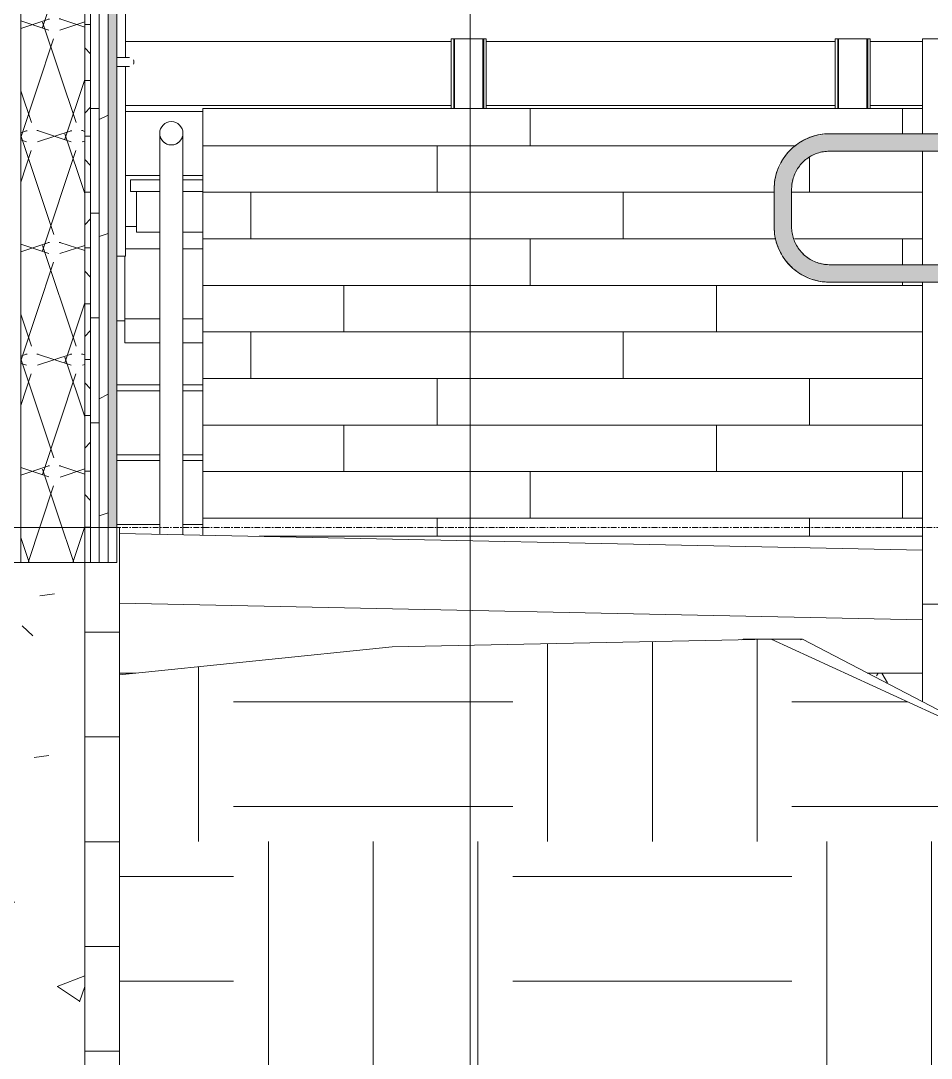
# Model space of a CAD drawing. Header units: inches. Extents: x 9661 to 16490, y -393 to 647.
# Drawn here: x 12081.7 to 12159.9, y -45.6 to 43.5 of the extents above; entities that cross this region are included whole.
import ezdxf

# ---------------------------------------------------------------- set-up
doc = ezdxf.new("R2010")
doc.units = ezdxf.units.IN
doc.header["$MEASUREMENT"] = 0
doc.linetypes.add('Grid Line 1_2_', pattern=[0.875, 0.5, -0.125, 0.125, -0.125])
for name, color, linetype, lineweight in [('0-1', 7, 'Continuous', 5), ('A-DOOR-4', 7, 'Continuous', 9), ('A-DOOR-5', 55, 'Continuous', 9), ('A-FLOR-4', 55, 'Continuous', 9), ('A-FLOR-HRAL-1', 7, 'Continuous', 9), ('A-FLOR-HRAL-2', 55, 'Continuous', 9), ('A-FLOR-LEVL-1', 51, 'Grid Line 1_2_', 9), ('A-GENM-1', 55, 'Continuous', 9), ('A-GLAZ-CURT-1', 55, 'Continuous', 9), ('A-GLAZ-CWMG-1', 55, 'Continuous', 9), ('A-WALL-11', 113, 'Continuous', 9), ('A-WALL-5', 55, 'Continuous', 9), ('A-WALL-8', 13, 'Continuous', 13), ('A-WALL-PATT-1', 55, 'Continuous', 9), ('A-WALL-PATT-2', 45, 'Continuous', 9), ('C-TOPO', 7, 'Continuous', 9), ('C-TOPO-1', 45, 'Continuous', 9), ('C-TOPO-2', 55, 'Continuous', 9), ('G-ANNO-SYMB', 111, 'Continuous', 9), ('Q-SPCQ-1', 55, 'Continuous', 9), ('S-FNDN-2', 7, 'Continuous', 9), ('S-FNDN-5', 32, 'Continuous', 9), ('S-STRS-2', 55, 'Continuous', 9)]:
    doc.layers.add(name, color=color, linetype=linetype, lineweight=lineweight)
pattern_1 = [(50, (10995.947, 72), (27.5427, -2.4099), [2.88, -31.68]), (355, (10995.947, 72), (-5.32784, 28.88427), [2.304, -25.344]), (100.451, (10998.243, 71.8), (22.2153, 26.4739), [2.448, -26.924]), (46.184, (10995.947, 79.68), (40.9819, -6.3564), [4.32, -47.52]), (96.636, (10999.363, 79.15), (35.8907, 37.4062), [3.671, -40.386]), (351.184, (10995.947, 79.68), (35.891, 37.4062), [3.456, -38.016]), (21, (10999.787, 77.76), (22.92104, -15.46073), [2.88, -31.68]), (326, (10999.787, 77.76), (9.3435, 27.84574), [2.304, -25.344]), (71.451, (11001.697, 76.472), (32.26477, 12.3844), [2.448, -26.924]), (37.5, (10995.947, 72), (0.466855, 12.78271), [1.267, -23.77, 1.267, -24.461, -25.44]), (37.5, (10995.947, 72), (0.466855, 12.78271), [-50.765, 1.267, -24.173]), (7.5, (10995.947, 72), (10.10159, 15.14509), [1.267, -13.402, 1.267, -23.194, -9.696]), (7.5, (10995.947, 72), (10.10159, 15.14509), [-39.13, 1.267, -8.429]), (327.5, (10987.384, 72), (20.49916, -0.86578), [1.267, -8.333, 1.267, -28.685, -39.744]), (327.5, (10987.384, 72), (20.49916, -0.86578), [-39.552, 1.267, -38.477]), (317.5, (10983.544, 72), (22.39478, 3.8443), [1.267, -11.213, 1.267, -18.624, -28.224]), (317.5, (10983.544, 72), (22.39478, 3.8443), [-32.371, 1.267, -26.957])]
pattern_2 = [(0, (10995.947, 72), (15.36, 3.84), [1.267, -10.253, 1.267, -10.253, -61.44]), (0, (10995.947, 72), (15.36, 3.84), [-23.04, 1.267, -21.773, 1.267, -10.253, -26.88]), (0, (10995.947, 72), (15.36, 3.84), [-57.6, 1.267, -6.413, 1.267, -17.933]), (120, (11001.707, 73.92), (-11.005538, 11.38215), [1.267, -10.253, 1.267, -10.253, -61.44]), (120, (11001.707, 73.92), (-11.005538, 11.38215), [-23.04, 1.267, -21.773, 1.267, -10.253, -26.88]), (120, (11001.707, 73.92), (-11.005538, 11.38215), [-57.6, 1.267, -6.413, 1.267, -17.933]), (240, (11003.627, 81.6), (-4.354462, -15.22215), [1.267, -10.253, 1.267, -10.253, -61.44]), (240, (11003.627, 81.6), (-4.354462, -15.22215), [-23.04, 1.267, -21.773, 1.267, -10.253, -26.88]), (240, (11003.627, 81.6), (-4.354462, -15.22215), [-57.6, 1.267, -6.413, 1.267, -17.933])]
pattern_3 = [(0, (10995.947, 72), (0, 9), []), (90, (10995.947, 72), (-9, 6e-16), [])]
pattern_4 = [(0, (12157.464, 0.8), (0, 4), []), (90, (12157.464, 0.8), (-8, 8), [4, -28]), (90, (12173.464, 4.8), (-8, 8), [4, -28])]

# ---------------------------------------------------------------- blocks, each defined once
blk = doc.blocks.new('CTR  - Topography_rvt-1-BUILDING SECTION - EAST_WEST - LOOKING NORTH')
at = {"layer": 'C-TOPO-1'}
h = blk.add_hatch(dxfattribs=at)
h.set_pattern_fill('FP_12', color=256, style=0, pattern_type=2)
h.set_pattern_definition([(0, (10995.947, 72), (24, 24), [24, -24]), (0, (10995.947, 81), (24, 24), [24, -24]), (0, (10995.947, 90), (24, 24), [24, -24]), (90, (10998.947, 93), (-24, 24), [24, -24]), (90, (11007.947, 93), (-24, 24), [24, -24]), (90, (11016.947, 93), (-24, 24), [24, -24])])
h.paths.add_polyline_path([(12122.395, -238.731), (12268.834, -238.731), (12268.834, -45.6), (12268.703, -45.6), (12245.034, -43.315), (12198.099, -39.6), (12168.687, -19.906), (12146.171, -9.6), (12113.622, -10.242), (12090.189, -12.643), (12090.189, -158), (12095.189, -158.034), (12101.101, -161.447), (12105.689, -168), (12105.689, -180), (12097.189, -180), (12097.189, -182), (12090.189, -182), (12090.189, -238.731), (12105.441, -238.731)], flags=0)
h.paths.add_polyline_path([(12100.049, -177.087), (12100.939, -177.087), (12101.741, -176.701), (12102.296, -176.005), (12102.494, -175.137), (12102.296, -174.27), (12101.741, -173.574), (12100.939, -173.188), (12100.049, -173.188), (12099.247, -173.574), (12098.692, -174.27), (12098.494, -175.137), (12098.692, -176.005), (12099.247, -176.701)], flags=0)
at = {"layer": 'C-TOPO'}
for p, q in [((12113.622, -10.242), (12146.171, -9.6)), ((12146.171, -9.6), (12168.687, -19.906)), ((12090.189, -12.643), (12113.622, -10.242))]:
    blk.add_line(p, q, dxfattribs=at)
at = {"layer": 'C-TOPO-2'}
for p, q in [((12113.621, -10.242), (12146.172, -9.6)), ((12143.623, -9.65), (12143.789, -9.6)), ((12146.172, -9.6), (12143.789, -9.6)), ((12168.688, -19.906), (12146.172, -9.6)), ((12148.864, -9.6), (12146.172, -9.6)), ((12148.697, -9.646), (12148.864, -9.6)), ((12148.864, -9.6), (12148.741, -9.6)), ((12148.864, -9.6), (12168.688, -19.906)), ((12113.621, -10.242), (12090.19, -12.643))]:
    blk.add_line(p, q, dxfattribs=at)
blk = doc.blocks.new('CTR - 1st Phase - Structure_rvt-1-BUILDING SECTION - EAST_WEST - LOOKING NORTH')
at = {"layer": 'A-WALL-PATT-1'}
h = blk.add_hatch(dxfattribs=at)
h.set_pattern_fill('FP_3', color=256, style=0, pattern_type=2)
h.set_pattern_definition(pattern_2)
h.paths.add_polyline_path([(12090.189, -12.643), (12091.586, -12.5), (12090.189, -12.5)], flags=0)
h = blk.add_hatch(dxfattribs=at)
h.set_pattern_fill('FP_3', color=256, style=0, pattern_type=2)
h.set_pattern_definition(pattern_2)
h.paths.add_polyline_path([(12159.189, -14.968), (12159.189, -12.5), (12154.442, -12.5), (12155.985, -13.302)], flags=0)
at = {"layer": 'A-WALL-PATT-2'}
h = blk.add_hatch(dxfattribs=at)
h.set_pattern_fill('FP_21', color=256, style=0, pattern_type=2)
h.set_pattern_definition(pattern_1)
h.paths.add_polyline_path([(12087.189, -168), (12087.189, -3), (12081.189, -3), (12081.189, -15), (12077.189, -15), (12077.189, -168), (12082.963, -168)], flags=0)
at = {"layer": 'A-WALL-5'}
for p, q in [((12091.586, -12.5), (12090.189, -12.5)), ((12159.189, -12.5), (12154.442, -12.5)), ((12159.189, -12.5), (12159.189, -14.968))]:
    blk.add_line(p, q, dxfattribs=at)
at = {"layer": 'S-FNDN-2'}
for p, q in [((12087.189, 0), (12081.189, 0)), ((12087.189, -168), (12087.189, 0))]:
    blk.add_line(p, q, dxfattribs=at)
blk = doc.blocks.new('gas_meter_manifold_5854 - Plumbing Gas Meter 3d Manifolded-2102305-BUILDING SECTION - EAST_WEST - LOOKING NORTH')
at = {"layer": 'A-GENM-1'}
for p, q in [((12093.631, 33.875), (12093.631, -0.572)), ((12095.631, -0.613), (12095.631, 33.875))]:
    blk.add_line(p, q, dxfattribs=at)
for start, end in [(90, 270), (270, 90)]:
    blk.add_arc((12094.631, 33.875), 1, start, end, dxfattribs=at)
for points in [[(12093.631, 33.875), (12093.631, 33.811), (12093.637, 33.747), (12093.649, 33.683)], [(12095.612, 33.683), (12095.625, 33.747), (12095.631, 33.811), (12095.631, 33.875)], [(12093.943, 33.149), (12093.956, 33.136), (12093.985, 33.111), (12094.03, 33.075), (12094.078, 33.041), (12094.112, 33.02), (12094.13, 33.009)], [(12095.132, 33.009), (12095.149, 33.02), (12095.183, 33.041), (12095.232, 33.075), (12095.277, 33.111), (12095.305, 33.136), (12095.319, 33.149)]]:
    blk.add_open_spline(points, degree=3, dxfattribs=at)
for points, knots in [([(12093.677, 33.575), (12093.685, 33.548), (12093.704, 33.495), (12093.728, 33.443), (12093.741, 33.418)], [0.224092, 0.224092, 0.224092, 0.224092, 0.2857143, 0.3456524, 0.3456524, 0.3456524, 0.3456524]), ([(12093.725, 33.45), (12093.724, 33.453), (12093.714, 33.475), (12093.705, 33.497), (12093.697, 33.516)], [0.67975318, 0.67975318, 0.67975318, 0.67975318, 0.6875, 0.7309417, 0.7309417, 0.7309417, 0.7309417]), ([(12093.827, 33.279), (12093.821, 33.287), (12093.806, 33.309), (12093.791, 33.331), (12093.783, 33.345)], [0.54233615, 0.54233615, 0.54233615, 0.54233615, 0.5625, 0.59620841, 0.59620841, 0.59620841, 0.59620841]), ([(12093.803, 33.315), (12093.812, 33.3), (12093.833, 33.271), (12093.862, 33.235), (12093.88, 33.214), (12093.887, 33.207)], [0.42857143, 0.42857143, 0.42857143, 0.42857143, 0.46428571, 0.5, 0.51997762, 0.51997762, 0.51997762, 0.51997762]), ([(12095.375, 33.207), (12095.381, 33.214), (12095.412, 33.249), (12095.439, 33.285), (12095.459, 33.315)], [0.48002238, 0.48002238, 0.48002238, 0.48002238, 0.5, 0.57142857, 0.57142857, 0.57142857, 0.57142857]), ([(12095.479, 33.345), (12095.47, 33.331), (12095.456, 33.309), (12095.44, 33.287), (12095.434, 33.279)], [0.40379159, 0.40379159, 0.40379159, 0.40379159, 0.4375, 0.45766385, 0.45766385, 0.45766385, 0.45766385]), ([(12095.52, 33.418), (12095.533, 33.443), (12095.557, 33.495), (12095.576, 33.548), (12095.585, 33.575)], [0.6543476, 0.6543476, 0.6543476, 0.6543476, 0.7142857, 0.775908, 0.775908, 0.775908, 0.775908]), ([(12095.564, 33.516), (12095.557, 33.497), (12095.548, 33.475), (12095.538, 33.453), (12095.536, 33.45)], [0.2690583, 0.2690583, 0.2690583, 0.2690583, 0.3125, 0.32024682, 0.32024682, 0.32024682, 0.32024682])]:
    blk.add_open_spline(points, degree=3, knots=knots, dxfattribs=at)
blk = doc.blocks.new('Plumbing Gas Meter 3d single - Plumbing Gas Meter 3d single-2101173-BUILDING SECTION - EAST_WEST - LOOKING NORTH')
at = {"layer": 'Q-SPCQ-1'}
for p, q in [((12091.131, 29.875), (12091.131, 28.875)), ((12091.131, 29.875), (12092.131, 29.875)), ((12092.131, 29.875), (12093.631, 29.875)), ((12095.631, 29.875), (12097.131, 29.875)), ((12097.131, 29.875), (12097.34, 29.875)), ((12092.131, 28.875), (12091.131, 28.875)), ((12091.631, 28.875), (12091.631, 25.379)), ((12093.631, 28.875), (12092.131, 28.875)), ((12097.131, 28.875), (12095.631, 28.875)), ((12097.34, 28.875), (12097.131, 28.875)), ((12091.631, 25.875), (12090.689, 25.875)), ((12093.631, 25.379), (12091.631, 25.379)), ((12097.339, 25.379), (12095.631, 25.379)), ((12090.631, 17.933), (12090.631, 23.312)), ((12090.689, 23.933), (12093.631, 23.933)), ((12095.631, 23.933), (12097.339, 23.933)), ((12090.631, 15.875), (12090.631, 17.933)), ((12090.631, 17.933), (12093.631, 17.933)), ((12095.631, 17.933), (12097.339, 17.933)), ((12090.631, 15.875), (12093.631, 15.875)), ((12095.631, 15.875), (12097.339, 15.875))]:
    blk.add_line(p, q, dxfattribs=at)
blk = doc.blocks.new('V-Series_EWC4_SPVU_RFA_2015 - 1ST FLOOR-V75-BUILDING SECTION - EAST_WEST - LOOKING NORTH')
at = {"layer": 'A-GENM-1'}
for p, q in [((12090.689, 68.312), (12089.939, 68.312)), ((12090.689, 68.312), (12090.689, 40.382)), ((12090.689, 39.618), (12090.689, 23.312)), ((12090.689, 23.312), (12089.939, 23.312))]:
    blk.add_line(p, q, dxfattribs=at)
blk = doc.blocks.new('Horizontal_Siding - Horizontal_Siding-2852725-BUILDING SECTION - EAST_WEST - LOOKING NORTH')
at = {"layer": 'A-GLAZ-CURT-1'}
for p, q in [((12093.634, 5.75), (12089.939, 5.75)), ((12097.339, 5.75), (12095.628, 5.75)), ((12089.939, 0.25), (12093.631, 0.25)), ((12095.63, 0.25), (12097.339, 0.25))]:
    blk.add_line(p, q, dxfattribs=at)
blk = doc.blocks.new('Horizontal_Siding - Horizontal_Siding-V80-BUILDING SECTION - EAST_WEST - LOOKING NORTH')
at = {"layer": 'A-GLAZ-CURT-1'}
for p, q in [((12093.636, 11.75), (12089.939, 11.75)), ((12097.339, 11.75), (12095.626, 11.75)), ((12089.939, 6.25), (12093.634, 6.25)), ((12095.628, 6.25), (12097.339, 6.25))]:
    blk.add_line(p, q, dxfattribs=at)
blk = doc.blocks.new('Horizontal_Siding - Horizontal_Siding-V81-BUILDING SECTION - EAST_WEST - LOOKING NORTH')
at = {"layer": 'A-GLAZ-CURT-1'}
for p, q in [((12090.631, 17.75), (12089.939, 17.75)), ((12089.939, 12.25), (12093.636, 12.25)), ((12095.625, 12.25), (12097.339, 12.25))]:
    blk.add_line(p, q, dxfattribs=at)
blk = doc.blocks.new('Horizontal_Siding - Horizontal_Siding-V82-BUILDING SECTION - EAST_WEST - LOOKING NORTH')
at = {"layer": 'A-GLAZ-CURT-1'}
for p, q in [((12097.339, 35.75), (12090.689, 35.75)), ((12090.689, 30.25), (12093.631, 30.25)), ((12095.631, 30.25), (12097.339, 30.25))]:
    blk.add_line(p, q, dxfattribs=at)
blk = doc.blocks.new('Horizontal_Siding - Horizontal_Siding-2852726-BUILDING SECTION - EAST_WEST - LOOKING NORTH')
at = {"layer": 'A-GLAZ-CURT-1'}
for p, q in [((12159.189, 41.75), (12154.687, 41.75)), ((12154.689, 36.25), (12159.189, 36.25))]:
    blk.add_line(p, q, dxfattribs=at)
blk = doc.blocks.new('Horizontal_Siding - Horizontal_Siding-V83-BUILDING SECTION - EAST_WEST - LOOKING NORTH')
at = {"layer": 'A-GLAZ-CURT-1'}
for p, q in [((12151.689, 41.75), (12121.687, 41.75)), ((12121.689, 36.25), (12151.691, 36.25))]:
    blk.add_line(p, q, dxfattribs=at)
blk = doc.blocks.new('Horizontal_Siding - Horizontal_Siding-V84-BUILDING SECTION - EAST_WEST - LOOKING NORTH')
at = {"layer": 'A-GLAZ-CURT-1'}
for p, q in [((12118.689, 41.75), (12090.689, 41.75)), ((12090.689, 36.25), (12118.691, 36.25))]:
    blk.add_line(p, q, dxfattribs=at)
blk = doc.blocks.new('Rectangular Mullion - RAILING POST-2669756-BUILDING SECTION - EAST_WEST - LOOKING NORTH')
at = {"layer": 'A-GLAZ-CWMG-1'}
for p, q in [((12151.689, 42), (12151.9, 42)), ((12151.689, 42), (12151.689, 36)), ((12151.9, 36), (12151.9, 42)), ((12151.9, 42), (12151.964, 42)), ((12151.9, 42), (12151.9, 36)), ((12151.964, 42), (12154.414, 42)), ((12151.964, 42), (12151.964, 36)), ((12154.414, 42), (12154.479, 42)), ((12154.414, 42), (12154.414, 36)), ((12154.479, 42), (12154.479, 36)), ((12154.479, 42), (12154.689, 42)), ((12154.479, 42), (12154.479, 36)), ((12154.689, 42), (12154.689, 36))]:
    blk.add_line(p, q, dxfattribs=at)
blk = doc.blocks.new('Rectangular Mullion - RAILING POST-V108-BUILDING SECTION - EAST_WEST - LOOKING NORTH')
at = {"layer": 'A-GLAZ-CWMG-1'}
blk.add_line((12159.189, 0), (12159.189, -1.938), dxfattribs=at)
blk = doc.blocks.new('Rectangular Mullion - RAILING POST-V109-BUILDING SECTION - EAST_WEST - LOOKING NORTH')
at = {"layer": 'A-GLAZ-CWMG-1'}
blk.add_line((12159.189, 6), (12159.189, 0), dxfattribs=at)
blk = doc.blocks.new('Rectangular Mullion - RAILING POST-V110-BUILDING SECTION - EAST_WEST - LOOKING NORTH')
at = {"layer": 'A-GLAZ-CWMG-1'}
for p, q in [((12159.189, 24), (12159.189, 22.585)), ((12159.189, 21.085), (12159.189, 18))]:
    blk.add_line(p, q, dxfattribs=at)
blk = doc.blocks.new('Rectangular Mullion - RAILING POST-V111-BUILDING SECTION - EAST_WEST - LOOKING NORTH')
at = {"layer": 'A-GLAZ-CWMG-1'}
for p, q in [((12159.189, 36), (12159.189, 33.835)), ((12159.189, 32.335), (12159.189, 30))]:
    blk.add_line(p, q, dxfattribs=at)
blk = doc.blocks.new('Rectangular Mullion - RAILING POST-V112-BUILDING SECTION - EAST_WEST - LOOKING NORTH')
at = {"layer": 'A-GLAZ-CWMG-1'}
for p, q in [((12159.189, 42), (12162.189, 42)), ((12159.189, 42), (12159.189, 36)), ((12162.189, 41.75), (12162.189, 42))]:
    blk.add_line(p, q, dxfattribs=at)
blk = doc.blocks.new('Railing - 1_-2850778-BUILDING SECTION - EAST_WEST - LOOKING NORTH')
at = {"layer": 'A-FLOR-HRAL-2'}
for p, q in [((12161.689, 38.708), (12161.689, 33.835)), ((12161.702, 38.708), (12161.702, 38.708)), ((12162.689, 33.909), (12162.689, 38.162)), ((12161.689, 32.335), (12161.689, 22.585)), ((12162.689, 27.909), (12162.689, 32.162)), ((12148.834, 31.324), (12148.892, 31.383)), ((12162.689, 21.909), (12162.689, 26.744)), ((12148.95, 23.479), (12148.891, 23.538)), ((12161.689, 21.085), (12161.689, -6.571)), ((12162.689, 15.909), (12162.689, 20.744)), ((12162.689, 9.909), (12162.689, 14.744)), ((12162.689, 3.909), (12162.689, 8.744)), ((12162.689, -6.571), (12162.689, 2.744))]:
    blk.add_line(p, q, dxfattribs=at)
at = {"layer": 'A-FLOR-HRAL-2', "flags": 128}
for points in [[(12151.189, 33.835), (12150.999, 33.831), (12150.81, 33.82), (12150.621, 33.801), (12150.433, 33.774), (12150.246, 33.74), (12150.06, 33.699), (12149.877, 33.65), (12149.695, 33.594), (12149.516, 33.53), (12149.34, 33.46), (12149.166, 33.382), (12148.996, 33.298), (12148.829, 33.207), (12148.666, 33.109), (12148.507, 33.005), (12148.353, 32.895), (12148.203, 32.778), (12148.057, 32.656), (12147.917, 32.528), (12147.782, 32.394), (12147.652, 32.255), (12147.528, 32.111), (12147.41, 31.962), (12147.298, 31.809), (12147.192, 31.651), (12147.093, 31.489), (12147, 31.324), (12146.914, 31.154), (12146.835, 30.982), (12146.762, 30.806), (12146.697, 30.628), (12146.639, 30.447), (12146.588, 30.264), (12146.545, 30.079), (12146.509, 29.892), (12146.48, 29.704), (12146.459, 29.516), (12146.446, 29.326), (12146.44, 29.136), (12146.439, 29.085)], [(12146.439, 25.835), (12146.443, 25.645), (12146.455, 25.455), (12146.474, 25.266), (12146.5, 25.078), (12146.534, 24.891), (12146.576, 24.706), (12146.624, 24.522), (12146.681, 24.341), (12146.744, 24.162), (12146.814, 23.985), (12146.892, 23.812), (12146.976, 23.641), (12147.067, 23.475), (12147.165, 23.312), (12147.269, 23.153), (12147.379, 22.998)], [(12147.394, 22.979), (12147.496, 22.848), (12147.618, 22.703), (12147.746, 22.562), (12147.88, 22.427), (12148.019, 22.298), (12148.163, 22.174), (12148.312, 22.056), (12148.465, 21.944), (12148.623, 21.838), (12148.785, 21.738), (12148.951, 21.646), (12149.12, 21.559), (12149.293, 21.48), (12149.468, 21.408), (12149.647, 21.342), (12149.827, 21.284), (12150.011, 21.233), (12150.196, 21.19), (12150.382, 21.154), (12150.57, 21.125), (12150.759, 21.104), (12150.948, 21.091), (12151.138, 21.085), (12151.189, 21.085)]]:
    blk.add_lwpolyline(points, dxfattribs=at)
blk = doc.blocks.new('Railing - Railing-2850916-BUILDING SECTION - EAST_WEST - LOOKING NORTH')
blk.add_blockref('Railing - 1_-2850778-BUILDING SECTION - EAST_WEST - LOOKING NORTH', (0, 0))
blk = doc.blocks.new('Railing - 1_-V121-BUILDING SECTION - EAST_WEST - LOOKING NORTH')
at = {"layer": 'A-FLOR-HRAL-1'}
for points in [[(12161.702, -6.571), (12162.189, -6.571), (12162.189, 38.708), (12161.702, 38.708), (12161.702, -6.25)], [(12151.189, 32.335), (12161.702, 32.36), (12161.702, 33.835), (12151.189, 33.809), (12151.189, 32.36)], [(12147.839, 25.835), (12147.939, 25.835), (12147.914, 29.085), (12146.439, 29.085), (12146.465, 25.835), (12147.785, 25.835)], [(12151.189, 21.085), (12161.689, 21.11), (12161.689, 22.585), (12151.189, 22.559), (12151.189, 21.11)]]:
    blk.add_hatch(color=256, dxfattribs=at).paths.add_polyline_path(points, flags=0)
h = blk.add_hatch(color=256, dxfattribs=at)
h.paths.add_polyline_path([(12162.677, -6.571), (12162.668, 2.778), (12162.189, 3.475), (12162.189, -6.571), (12162.58, -6.571)], flags=0)
h.paths.add_polyline_path([(12162.189, 3.625), (12162.264, 3.732), (12162.432, 3.776), (12162.677, 3.917), (12162.668, 8.778), (12162.189, 9.475), (12162.189, 3.776)], flags=0)
h.paths.add_polyline_path([(12162.189, 9.625), (12162.268, 9.732), (12162.432, 9.776), (12162.677, 9.917), (12162.668, 14.778), (12162.189, 15.475), (12162.189, 9.776)], flags=0)
h.paths.add_polyline_path([(12162.189, 15.625), (12162.296, 15.733), (12162.432, 15.776), (12162.677, 15.917), (12162.639, 20.824), (12162.189, 21.475), (12162.189, 15.776)], flags=0)
h.paths.add_polyline_path([(12162.189, 21.625), (12162.264, 21.732), (12162.432, 21.776), (12162.677, 21.917), (12162.651, 26.803), (12162.189, 27.475), (12162.189, 21.776)], flags=0)
h.paths.add_polyline_path([(12162.189, 27.625), (12162.264, 27.732), (12162.432, 27.776), (12162.677, 27.917), (12162.664, 32.783), (12162.189, 33.475), (12162.189, 27.776)], flags=0)
h.paths.add_polyline_path([(12162.189, 33.625), (12162.264, 33.732), (12162.432, 33.776), (12162.677, 33.952), (12162.636, 38.224), (12162.405, 38.516), (12162.189, 38.689), (12162.189, 33.776)], flags=0)
h = blk.add_hatch(color=256, dxfattribs=at)
h.paths.add_polyline_path([(12146.571, 30.148), (12146.848, 30.898), (12146.635, 30.403), (12146.596, 30.245)], flags=0)
h.paths.add_polyline_path([(12147.384, 29.085), (12147.944, 29.107), (12148.223, 30.383), (12148.954, 31.425), (12150.038, 32.106), (12151.189, 32.36), (12151.189, 33.835), (12149.664, 33.579), (12149.095, 33.312), (12148.213, 32.77), (12147.828, 32.39), (12147.294, 31.78), (12146.957, 31.076), (12146.571, 30.143), (12146.465, 29.085), (12147.381, 29.085)], flags=0)
h = blk.add_hatch(color=256, dxfattribs=at)
h.paths.add_polyline_path([(12150.126, 21.217), (12149.442, 21.46), (12149.872, 21.28), (12150.029, 21.241)], flags=0)
h.paths.add_polyline_path([(12151.189, 21.085), (12151.167, 22.589), (12149.891, 22.869), (12148.849, 23.6), (12148.168, 24.684), (12147.914, 25.835), (12146.439, 25.835), (12146.704, 24.287), (12146.962, 23.74), (12147.504, 22.858), (12147.884, 22.473), (12148.494, 21.939), (12149.198, 21.602), (12150.132, 21.216), (12151.028, 21.11)], flags=0)
at = {"layer": 'A-FLOR-HRAL-2'}
for p, q in [((12161.689, -6.571), (12161.689, 38.708)), ((12162.189, 38.708), (12161.702, 38.708)), ((12162.689, 38.708), (12162.689, -6.571)), ((12151.189, 33.835), (12161.702, 33.835)), ((12161.702, 32.335), (12151.189, 32.335)), ((12146.439, 25.835), (12146.439, 29.085)), ((12147.939, 29.085), (12147.939, 25.835)), ((12151.189, 22.585), (12161.689, 22.585)), ((12161.689, 21.085), (12161.689, 22.585)), ((12161.689, 21.085), (12151.189, 21.085))]:
    blk.add_line(p, q, dxfattribs=at)
at = {"layer": 'A-FLOR-HRAL-2', "flags": 128}
for points in [[(12146.439, 29.085), (12146.443, 29.275), (12146.455, 29.464), (12146.474, 29.653), (12146.5, 29.842), (12146.534, 30.029), (12146.576, 30.214), (12146.624, 30.398), (12146.681, 30.579), (12146.744, 30.758), (12146.814, 30.935), (12146.892, 31.108), (12146.976, 31.278), (12147.067, 31.445), (12147.165, 31.608), (12147.269, 31.767), (12147.379, 31.921), (12147.496, 32.072), (12147.618, 32.217), (12147.746, 32.357), (12147.88, 32.492), (12148.019, 32.622), (12148.163, 32.746), (12148.312, 32.864), (12148.465, 32.976), (12148.623, 33.082), (12148.785, 33.181), (12148.951, 33.274), (12149.12, 33.36), (12149.293, 33.44), (12149.468, 33.512), (12149.647, 33.577), (12149.827, 33.635), (12150.011, 33.686), (12150.196, 33.73), (12150.382, 33.766), (12150.57, 33.794), (12150.759, 33.815), (12150.948, 33.829), (12151.138, 33.835), (12151.189, 33.835)], [(12151.189, 32.335), (12151.059, 32.332), (12150.93, 32.324), (12150.8, 32.311), (12150.672, 32.293), (12150.544, 32.27), (12150.417, 32.242), (12150.291, 32.208), (12150.167, 32.17), (12150.045, 32.126), (12149.924, 32.078), (12149.805, 32.025), (12149.689, 31.968), (12149.575, 31.905), (12149.463, 31.838), (12149.354, 31.767), (12149.249, 31.692), (12149.146, 31.612), (12149.046, 31.528), (12148.95, 31.441), (12148.858, 31.349), (12148.769, 31.254), (12148.684, 31.156), (12148.604, 31.054), (12148.527, 30.949), (12148.455, 30.841), (12148.387, 30.73), (12148.323, 30.617), (12148.264, 30.501), (12148.21, 30.383), (12148.16, 30.262), (12148.116, 30.14), (12148.076, 30.017), (12148.041, 29.891), (12148.011, 29.765), (12147.987, 29.637), (12147.967, 29.509), (12147.953, 29.38), (12147.944, 29.25), (12147.94, 29.12), (12147.939, 29.085)], [(12151.189, 21.085), (12150.999, 21.089), (12150.81, 21.1), (12150.621, 21.119), (12150.433, 21.145), (12150.246, 21.18), (12150.06, 21.221), (12149.877, 21.27), (12149.695, 21.326), (12149.516, 21.389), (12149.34, 21.46), (12149.166, 21.537), (12148.996, 21.622), (12148.829, 21.713), (12148.666, 21.81), (12148.507, 21.914), (12148.353, 22.025), (12148.203, 22.141), (12148.057, 22.264), (12147.917, 22.392), (12147.782, 22.525), (12147.652, 22.664), (12147.528, 22.808), (12147.41, 22.957), (12147.298, 23.111), (12147.192, 23.268), (12147.093, 23.43), (12147, 23.596), (12146.914, 23.765), (12146.835, 23.938), (12146.762, 24.114), (12146.697, 24.292), (12146.639, 24.473), (12146.588, 24.656), (12146.545, 24.841), (12146.509, 25.027), (12146.48, 25.215), (12146.459, 25.404), (12146.446, 25.594), (12146.44, 25.784), (12146.439, 25.835)], [(12147.939, 25.835), (12147.942, 25.705), (12147.95, 25.575), (12147.963, 25.446), (12147.981, 25.317), (12148.004, 25.189), (12148.033, 25.062), (12148.066, 24.937), (12148.104, 24.812), (12148.148, 24.69), (12148.196, 24.569), (12148.249, 24.451), (12148.307, 24.334), (12148.369, 24.22), (12148.436, 24.108), (12148.507, 24), (12148.583, 23.894), (12148.662, 23.791), (12148.746, 23.692), (12148.834, 23.596), (12148.925, 23.503), (12149.02, 23.415), (12149.119, 23.33), (12149.22, 23.249), (12149.325, 23.172), (12149.433, 23.1), (12149.544, 23.032), (12149.658, 22.968), (12149.773, 22.909), (12149.892, 22.855), (12150.012, 22.806), (12150.134, 22.761), (12150.258, 22.721), (12150.383, 22.686), (12150.509, 22.657), (12150.637, 22.632), (12150.766, 22.613), (12150.895, 22.598), (12151.024, 22.589), (12151.154, 22.585), (12151.189, 22.585)]]:
    blk.add_lwpolyline(points, dxfattribs=at)
blk = doc.blocks.new('Railing - Railing-2850923-BUILDING SECTION - EAST_WEST - LOOKING NORTH')
blk.add_blockref('Railing - 1_-V121-BUILDING SECTION - EAST_WEST - LOOKING NORTH', (0, 0))
blk = doc.blocks.new('STOREFRONT DOOR B - ALUM_ STILE W_ GLASS INSET-3358393-BUILDING SECTION - EAST_WEST - LOOKING NORTH')
at = {"layer": 'A-DOOR-5'}
for p, q in [((12090.435, 40.394), (12089.939, 40.394)), ((12089.939, 39.606), (12090.435, 39.606))]:
    blk.add_line(p, q, dxfattribs=at)
at = {"layer": 'A-DOOR-5', "flags": 128}
for points in [[(12091.026, 40.394), (12091.026, 40.394), (12091.024, 40.394), (12091.022, 40.394), (12091.018, 40.394), (12091.014, 40.394), (12091.009, 40.394), (12091.003, 40.394), (12090.996, 40.394), (12090.988, 40.394), (12090.979, 40.394), (12090.97, 40.394), (12090.959, 40.394), (12090.948, 40.394), (12090.936, 40.394), (12090.923, 40.394), (12090.909, 40.394), (12090.895, 40.394), (12090.879, 40.394), (12090.864, 40.394), (12090.847, 40.394), (12090.83, 40.394), (12090.812, 40.394), (12090.793, 40.394), (12090.774, 40.394), (12090.755, 40.394), (12090.734, 40.394), (12090.714, 40.394), (12090.693, 40.394), (12090.671, 40.394), (12090.649, 40.394), (12090.627, 40.394), (12090.605, 40.394), (12090.582, 40.394), (12090.559, 40.394), (12090.536, 40.394), (12090.512, 40.394), (12090.489, 40.394), (12090.465, 40.394), (12090.442, 40.394), (12090.435, 40.394)], [(12090.435, 39.606), (12090.459, 39.606), (12090.483, 39.606), (12090.506, 39.606), (12090.53, 39.606), (12090.553, 39.606), (12090.576, 39.606), (12090.599, 39.606), (12090.621, 39.606), (12090.643, 39.606), (12090.665, 39.606), (12090.687, 39.606), (12090.708, 39.606), (12090.729, 39.606), (12090.749, 39.606), (12090.769, 39.606), (12090.788, 39.606), (12090.807, 39.606), (12090.825, 39.606), (12090.842, 39.606), (12090.859, 39.606), (12090.875, 39.606), (12090.891, 39.606), (12090.905, 39.606), (12090.919, 39.606), (12090.932, 39.606), (12090.945, 39.606), (12090.956, 39.606), (12090.967, 39.606), (12090.977, 39.606), (12090.986, 39.606), (12090.994, 39.606), (12091.001, 39.606), (12091.008, 39.606), (12091.013, 39.606), (12091.017, 39.606), (12091.021, 39.606), (12091.024, 39.606), (12091.025, 39.606), (12091.026, 39.606)]]:
    blk.add_lwpolyline(points, dxfattribs=at)
at = {"layer": 'A-DOOR-5'}
for start, end in [(90, 97.22755), (0, 30), (262.77245, 270), (330, 0)]:
    blk.add_arc((12091.026, 40), 0.394, start, end, dxfattribs=at)

msp = doc.modelspace()

# ---------------------------------------------------------------- hatches: boundary and pattern name
at = {"layer": 'A-WALL-8'}
msp.add_hatch(color=256, dxfattribs=at).paths.add_polyline_path([(12089.9394, 0), (12089.9394, 227.625), (12089.1894, 227.625), (12089.1894, 0)], flags=0)
at = {"layer": 'A-WALL-PATT-1'}
h = msp.add_hatch(dxfattribs=at)
h.set_pattern_fill('FP_34', color=256, style=0, pattern_type=2)
h.set_pattern_definition(pattern_4)
h.paths.add_polyline_path([(12122.3949, -0.75), (12155.3394, -0.75), (12155.3394, 21.0848), (12151.0255, 21.1108), (12149.6652, 21.3407), (12148.9816, 21.6669), (12148.2267, 22.1432), (12147.5829, 22.7663), (12147.2778, 23.1672), (12146.6952, 24.3093), (12146.597, 24.669), (12146.5519, 24.967), (12146.4394, 26.0899), (12146.465, 29.2462), (12146.6952, 30.6091), (12147.0215, 31.2926), (12147.4978, 32.0475), (12148.1209, 32.6913), (12148.5218, 32.9965), (12149.6639, 33.579), (12150.0235, 33.6773), (12150.3869, 33.7289), (12151.1894, 33.8348), (12155.3394, 33.8348), (12155.3394, 36), (12097.3394, 36), (12097.3394, -0.649), (12102.6787, -0.75), (12113.6215, -0.75)], flags=0)
h.paths.add_polyline_path([(12151.1894, 22.5848), (12155.3394, 22.5848), (12155.3394, 32.3348), (12151.1096, 32.3189), (12149.8523, 32.025), (12148.8361, 31.3003), (12148.1658, 30.2232), (12147.9394, 29.0848), (12147.9701, 25.6805), (12148.2492, 24.4977), (12148.9739, 23.4815), (12149.9804, 22.8253), (12151.1672, 22.5892)], flags=0)
h = msp.add_hatch(dxfattribs=at)
h.set_pattern_fill('FP_34', color=256, style=0, pattern_type=2)
h.set_pattern_definition(pattern_4)
h.paths.add_polyline_path([(12159.1894, -0.75), (12159.1894, 21.0848), (12155.3394, 21.0848), (12155.3394, -0.75)], flags=0)
h.paths.add_polyline_path([(12159.1894, 22.5848), (12159.1894, 32.3348), (12155.3394, 32.3348), (12155.3394, 22.5848), (12156.8981, 22.5848)], flags=0)
h.paths.add_polyline_path([(12156.8981, 33.8348), (12159.1894, 33.8348), (12159.1894, 36), (12155.3394, 36), (12155.3394, 33.8348)], flags=0)
at = {"layer": 'A-WALL-PATT-2'}
h = msp.add_hatch(dxfattribs=at)
h.set_pattern_fill('FP_1', color=256, style=0, pattern_type=2)
h.set_pattern_definition([(161.57, (10996.427, 72.48), (-3.8399538, -1.54e-05), [0, -27.322, 3.034, 0]), (18.43, (10995.467, 72.48), (-3.8399538, 1.54e-05), [0, -27.322, 3.034, 0]), (108.43, (10996.427, 72.48), (1.919622, -9.6005246), [9.106, -21.25]), (71.57, (10995.467, 72.48), (1.919622, 9.6005246), [9.106, -21.25])])
h.paths.add_polyline_path([(12081.6894, -3), (12087.1894, -3), (12087.1894, 227.625), (12081.6894, 227.625), (12081.6894, 0.5469)], flags=0)
h = msp.add_hatch(dxfattribs=at)
h.set_pattern_fill('FP_4', color=256, style=0, pattern_type=2)
h.set_pattern_definition([(0, (10995.947, 72), (0, 4.798), []), (315, (10995.947, 72), (4.798427, 0), [6.786, -6.786]), (45, (10995.947, 72), (4.798427, 0), [6.786, -6.786])])
h.paths.add_polyline_path([(12087.6894, 0), (12087.6894, 227.625), (12087.1894, 227.625), (12087.1894, 0)], flags=0)
h = msp.add_hatch(dxfattribs=at)
h.set_pattern_fill('FP_7', color=256, style=0, pattern_type=2)
h.set_pattern_definition(pattern_3)
h.paths.add_polyline_path([(12087.6894, 0), (12088.4394, 0), (12088.4394, 227.625), (12087.6894, 227.625), (12087.6894, 0.0964)], flags=0)
h = msp.add_hatch(dxfattribs=at)
h.set_pattern_fill('FP_6', color=256, style=0, pattern_type=2)
h.set_pattern_definition([(216.87, (11005.547, 96), (71.999914, 48.000129), [12, -108]), (206.565, (11019.947, 88.8), (-23.99974, -23.9997), [26.833, -26.833]), (198.435, (11019.947, 76.8), (-47.999875, -23.999517), [15.179, -60.716])])
h.paths.add_polyline_path([(12088.4394, 0), (12089.1894, 0.0321), (12089.1894, 227.625), (12088.4394, 227.625), (12088.4394, 0.0643)], flags=0)
h = msp.add_hatch(dxfattribs=at)
h.set_pattern_fill('FP_7', color=256, style=0, pattern_type=2)
h.set_pattern_definition(pattern_3)
h.paths.add_polyline_path([(12090.1894, -168), (12090.1894, 0), (12087.1894, 0), (12087.1894, -168)], flags=0)
at = {"layer": 'S-STRS-2'}
h = msp.add_hatch(dxfattribs=at)
h.set_pattern_fill('FP_21', color=256, style=0, pattern_type=2)
h.set_pattern_definition(pattern_1)
h.paths.add_polyline_path([(12169.4394, -20.4089), (12169.4394, -13.1429), (12170.1894, -6.5714), (12159.1894, -6.5714), (12159.1894, -14.9677), (12168.6882, -19.9059)], flags=0)

# ---------------------------------------------------------------- linework, layer by layer
at = {"layer": 'A-FLOR-4'}
for p, q in [((12090.1894, -0.5), (12159.1894, -1.9375)), ((12102.1894, -0.75), (12159.1894, -0.75)), ((12159.1894, -7.9388), (12159.1894, -1.9375)), ((12159.1894, -7.9388), (12090.1894, -6.5013))]:
    msp.add_line(p, q, dxfattribs=at)
at = {"layer": 'A-FLOR-LEVL-1'}
msp.add_line((9660.5284, 0), (12376.0591, 0), dxfattribs=at)
at = {"layer": 'A-WALL-11'}
for p, q in [((12081.6894, -3), (12081.6894, 399.3959)), ((12087.1894, -3), (12087.1894, 399.2813)), ((12087.6894, -3), (12087.6894, 398.5207)), ((12088.4394, -3), (12088.4394, 227.625)), ((12089.1894, -3), (12089.1894, 227.625)), ((12089.9394, -3), (12089.9394, 227.625)), ((12081.0644, -3), (12089.9394, -3))]:
    msp.add_line(p, q, dxfattribs=at)
at = {"layer": 'A-WALL-5'}
for p, q in [((12159.1894, 36), (12097.3394, 36)), ((12097.3394, 36), (12097.3394, -0.649))]:
    msp.add_line(p, q, dxfattribs=at)
at = {"layer": 'G-ANNO-SYMB'}
msp.add_line((12120.3136, 128.3873), (12120.3136, -195.1015), dxfattribs=at)
at = {"layer": 'S-FNDN-5'}
for p, q in [((12090.1894, 0), (12087.1894, 0)), ((12090.1894, -168), (12090.1894, 0)), ((12087.1894, -3), (12087.1894, -168))]:
    msp.add_line(p, q, dxfattribs=at)
at = {"layer": 'S-STRS-2'}
for q in [(12170.1894, -6.5714), (12159.1894, -14.9677)]:
    msp.add_line((12159.1894, -6.5714), q, dxfattribs=at)

# ---------------------------------------------------------------- block references
at = {"layer": '0-1'}
for name in ['CTR - 1st Phase - Structure_rvt-1-BUILDING SECTION - EAST_WEST - LOOKING NORTH', 'CTR  - Topography_rvt-1-BUILDING SECTION - EAST_WEST - LOOKING NORTH']:
    msp.add_blockref(name, (0, 0), dxfattribs=at)
at = {"layer": 'A-DOOR-4'}
msp.add_blockref('STOREFRONT DOOR B - ALUM_ STILE W_ GLASS INSET-3358393-BUILDING SECTION - EAST_WEST - LOOKING NORTH', (0, 0), dxfattribs=at)
at = {"layer": 'A-FLOR-HRAL-2'}
for name in ['Railing - Railing-2850923-BUILDING SECTION - EAST_WEST - LOOKING NORTH', 'Railing - Railing-2850916-BUILDING SECTION - EAST_WEST - LOOKING NORTH']:
    msp.add_blockref(name, (0, 0), dxfattribs=at)
at = {"layer": 'A-GENM-1'}
for name in ['V-Series_EWC4_SPVU_RFA_2015 - 1ST FLOOR-V75-BUILDING SECTION - EAST_WEST - LOOKING NORTH', 'gas_meter_manifold_5854 - Plumbing Gas Meter 3d Manifolded-2102305-BUILDING SECTION - EAST_WEST - LOOKING NORTH']:
    msp.add_blockref(name, (0, 0), dxfattribs=at)
at = {"layer": 'A-GLAZ-CURT-1'}
for name in ['Horizontal_Siding - Horizontal_Siding-V84-BUILDING SECTION - EAST_WEST - LOOKING NORTH', 'Horizontal_Siding - Horizontal_Siding-V83-BUILDING SECTION - EAST_WEST - LOOKING NORTH', 'Horizontal_Siding - Horizontal_Siding-2852726-BUILDING SECTION - EAST_WEST - LOOKING NORTH', 'Horizontal_Siding - Horizontal_Siding-V82-BUILDING SECTION - EAST_WEST - LOOKING NORTH', 'Horizontal_Siding - Horizontal_Siding-V81-BUILDING SECTION - EAST_WEST - LOOKING NORTH', 'Horizontal_Siding - Horizontal_Siding-V80-BUILDING SECTION - EAST_WEST - LOOKING NORTH', 'Horizontal_Siding - Horizontal_Siding-2852725-BUILDING SECTION - EAST_WEST - LOOKING NORTH']:
    msp.add_blockref(name, (0, 0), dxfattribs=at)
at = {"layer": 'A-GLAZ-CWMG-1'}
for name, p in [('Rectangular Mullion - RAILING POST-2669756-BUILDING SECTION - EAST_WEST - LOOKING NORTH', (-33, 0)), ('Rectangular Mullion - RAILING POST-2669756-BUILDING SECTION - EAST_WEST - LOOKING NORTH', (0, 0)), ('Rectangular Mullion - RAILING POST-V112-BUILDING SECTION - EAST_WEST - LOOKING NORTH', (0, 0)), ('Rectangular Mullion - RAILING POST-V111-BUILDING SECTION - EAST_WEST - LOOKING NORTH', (0, 0)), ('Rectangular Mullion - RAILING POST-V109-BUILDING SECTION - EAST_WEST - LOOKING NORTH', (0, 24)), ('Rectangular Mullion - RAILING POST-V110-BUILDING SECTION - EAST_WEST - LOOKING NORTH', (0, 0)), ('Rectangular Mullion - RAILING POST-V109-BUILDING SECTION - EAST_WEST - LOOKING NORTH', (0, 12)), ('Rectangular Mullion - RAILING POST-V109-BUILDING SECTION - EAST_WEST - LOOKING NORTH', (0, 6)), ('Rectangular Mullion - RAILING POST-V109-BUILDING SECTION - EAST_WEST - LOOKING NORTH', (0, 0)), ('Rectangular Mullion - RAILING POST-V108-BUILDING SECTION - EAST_WEST - LOOKING NORTH', (0, 0))]:
    msp.add_blockref(name, p, dxfattribs=at)
at = {"layer": 'Q-SPCQ-1'}
msp.add_blockref('Plumbing Gas Meter 3d single - Plumbing Gas Meter 3d single-2101173-BUILDING SECTION - EAST_WEST - LOOKING NORTH', (0, 0), dxfattribs=at)

doc.saveas('drawing.dxf')
